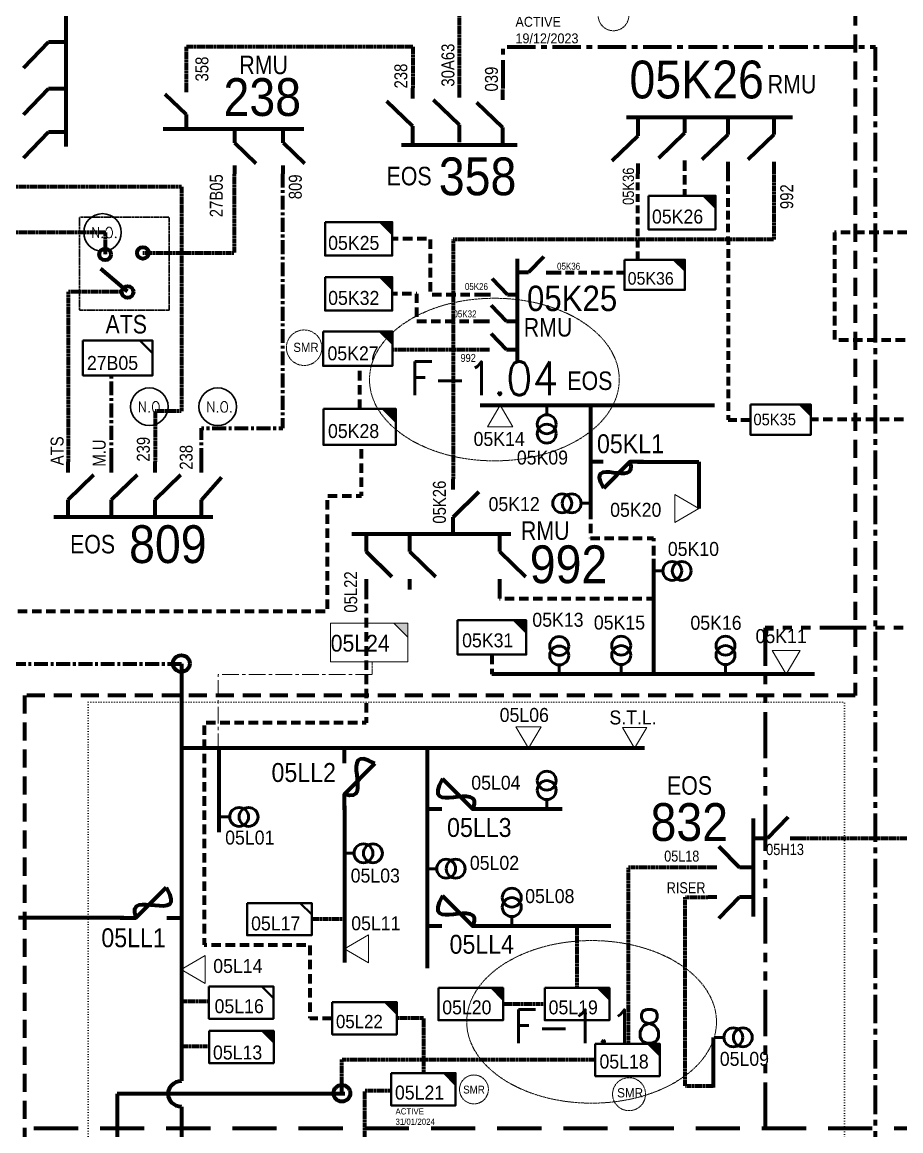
# Model space of a CAD drawing. Header units: metres. Extents: x 65984 to 144644, y -19036 to 23726.
# Drawn here: x 117915.4 to 118147.8, y 20460.5 to 20753.7 of the extents above; entities that cross this region are included whole.
import ezdxf
from ezdxf.enums import TextEntityAlignment as Align

# ---------------------------------------------------------------- set-up
doc = ezdxf.new("R2010")
doc.units = ezdxf.units.M
doc.header["$MEASUREMENT"] = 0
for name, pattern in [('( Center )', [2, 1.25, -0.25, 0.25, -0.25]), ('( Hidden )', [0.375, 0.25, -0.125]), ('( Phantom )', [2.5, 1.25, -0.25, 0.25, -0.25, 0.25, -0.25]), ('DGN Style 1', [0.6, 0, -0.6]), ('DGN Style 2', [0.023128, 0, -0.023128]), ('DGN Style 3', [0.013877, 0, -0.013877]), ('HIDDEN2', [2381.25, 1587.5, -793.75])]:
    doc.linetypes.add(name, pattern=pattern)
doc.layers.get('0').update_dxf_attribs({"color": 95, "lineweight": 40})
for name, color, linetype, lineweight in [('d_eos', 111, 'Continuous', 40), ('d_eos no', 121, 'Continuous', 40), ('d_fco', 5, 'Continuous', 40), ('d_fco text', 95, 'Continuous', 40), ('d_grid line', 7, 'DGN Style 1', 0), ('d_oh branch', 94, 'Continuous', 40), ('d_switch', 95, 'Continuous', 40), ('d_tf', 1, 'Continuous', 40), ('d_tf no', 6, 'Continuous', 40), ('d_tf_200', 1, 'Continuous', 40), ('d_ug cable', 95, 'Continuous', 40), ('d_ug main line', 95, 'Continuous', 40), ('d_unit sub', 7, 'Continuous', 40), ('FDR  1  05', 172, 'Continuous', 40), ('FDR  1  16', 234, 'Continuous', 40), ('fedr no', 95, 'Continuous', 40), ('Level 37', 7, 'Continuous', 0), ('O H MAIN FEEDER', 4, 'Continuous', 100), ('SW N O', 114, 'Continuous', 30)]:
    doc.layers.add(name, color=color, linetype=linetype, lineweight=lineweight)
doc.styles.add('NASKHF', font='naskhf.shx', dxfattribs={"height": 8})
doc.styles.add('Style-Arial', font='arial.ttf')
doc.styles.add('Style-ENGINEERING', font='ENGINEERING.shx')
doc.styles.add('Style-msdefault', font='msdefault.shx')
doc.styles.add('Style-STANDARD', font='STANDARD.shx')

# ---------------------------------------------------------------- blocks, each defined once
blk = doc.blocks.new('TF_8')
at = {"color": 0, "linetype": 'ByBlock', "lineweight": -2}
blk.add_line((6.3, 4.95), (9.9, 1.35), dxfattribs=at)
blk.add_3dface([(-10.1, 4.95), (9.9, 4.95), (9.9, -5.05), (-10.1, -5.05)], dxfattribs=at)
blk = doc.blocks.new('TFU_29')
at = {"layer": 'd_tf_200', "color": 111, "linetype": 'Continuous', "lineweight": 53}
blk.add_line((0, 10), (0, 0), dxfattribs=at)
at = {"layer": 'd_tf_200', "color": 111, "linetype": 'Continuous', "lineweight": 53, "extrusion": (0, 0, -1)}
for centre in [(0, 30), (0, 20)]:
    blk.add_circle(centre, 10, dxfattribs=at)
blk = doc.blocks.new('exist.us-1000kva')
at = {"color": 0, "linetype": 'ByBlock', "lineweight": -2, "flags": 128}
blk.add_lwpolyline([(39.99, 12.92), (32.8, 20), (40, 20)], close=True, dxfattribs=at)
at = {"color": 0, "linetype": 'ByBlock', "lineweight": -2, "extrusion": (0, 0, -1)}
blk.add_solid([(-39.99, 12.92), (-32.8, 20), (-40, 20)], dxfattribs=at)
at = {"color": 0, "linetype": 'ByBlock', "lineweight": -2, "xscale": 2, "yscale": 2}
blk.add_blockref('TF_8', (20.2, 10.1), dxfattribs=at)
blk = doc.blocks.new('*U721')
at = {"layer": 'd_fco', "color": 111, "linetype": 'Continuous', "lineweight": 100}
blk.add_line((-4.6, 4.21), (-10.13, 4.21), dxfattribs=at)
at = {"layer": 'd_fco', "color": 111, "linetype": 'Continuous', "lineweight": 100, "flags": 128}
blk.add_lwpolyline([(13.02, 4.21), (7.07, 4.21), (-4.4, -7.26)], dxfattribs=at)
at = {"layer": 'd_fco', "color": 111, "linetype": 'Continuous', "lineweight": 100}
blk.add_open_spline([(-4.4, -7.26), (-13, 7.69), (11.58, -7.67), (7.07, 4.21)], degree=3, dxfattribs=at)
blk = doc.blocks.new('TFU_30')
at = {"layer": 'd_tf_200', "color": 13, "linetype": 'Continuous', "lineweight": 53}
blk.add_line((0, 10), (0, 0), dxfattribs=at)
at = {"layer": 'd_tf_200', "color": 13, "linetype": 'Continuous', "lineweight": 53, "extrusion": (0, 0, -1)}
for centre in [(0, 30), (0, 20)]:
    blk.add_circle(centre, 10, dxfattribs=at)
blk = doc.blocks.new('*U727')
at = {"layer": 'd_eos', "color": 7, "linetype": 'Continuous', "lineweight": 211, "ltscale": 0.625574}
for p, q in [((-10.35, 4.55), (-10.35, 7.32)), ((1.98, 4.88), (1.98, 7.65)), ((13.45, 4.19), (13.45, 6.96)), ((-10.36, -2.74), (-17.22, 3.92)), ((1.98, -2.41), (-4.89, 4.25)), ((13.45, -3.1), (6.58, 3.56)), ((-10.36, -7.3), (-10.36, -2.74)), ((1.98, -6.97), (1.98, -2.41)), ((13.45, -7.66), (13.45, -3.1)), ((-13.36, -7.66), (17.24, -7.66))]:
    blk.add_line(p, q, dxfattribs=at)
blk = doc.blocks.new('*U892')
at = {"layer": 'SW N O', "color": 3}
blk.add_circle((0, 0.01), 16.84, dxfattribs=at)
at = {"layer": 'SW N O', "color": 3, "style": 'Style-STANDARD'}
blk.add_text('N.O.', height=9.6, dxfattribs=at).set_placement((1.68, -0.17), align=Align.MIDDLE_CENTER)
blk = doc.blocks.new('*U942')
at = {"layer": 'd_fco', "color": 13, "linetype": 'Continuous', "lineweight": 100}
blk.add_line((-4.6, 4.21), (-10.13, 4.21), dxfattribs=at)
at = {"layer": 'd_fco', "color": 13, "linetype": 'Continuous', "lineweight": 100, "flags": 128}
blk.add_lwpolyline([(13.02, 4.21), (7.07, 4.21), (-4.4, -7.26)], dxfattribs=at)
at = {"layer": 'd_fco', "color": 13, "linetype": 'Continuous', "lineweight": 100}
blk.add_open_spline([(-4.4, -7.26), (-13, 7.69), (11.58, -7.67), (7.07, 4.21)], degree=3, dxfattribs=at)
blk = doc.blocks.new('TFU_156')
at = {"layer": 'd_tf_200', "color": 180, "linetype": 'Continuous', "lineweight": 53}
blk.add_line((0, 10), (0, 0), dxfattribs=at)
at = {"layer": 'd_tf_200', "color": 180, "linetype": 'Continuous', "lineweight": 53, "extrusion": (0, 0, -1)}
for centre in [(0, 30), (0, 20)]:
    blk.add_circle(centre, 10, dxfattribs=at)
blk = doc.blocks.new('TRA1_136')
at = {"layer": 'd_tf', "color": 111, "linetype": 'Continuous', "lineweight": 0, "ltscale": 0.000265198, "flags": 128}
blk.add_lwpolyline([(10.06, -16.98), (0.06, 0.02), (-9.94, -16.98)], close=True, dxfattribs=at)
blk = doc.blocks.new('TRA1_135')
at = {"layer": 'd_tf', "color": 111, "linetype": 'Continuous', "lineweight": 0, "ltscale": 0.000265198, "xscale": 1.000046566207833, "yscale": 1.000046566207833, "zscale": 1.000046566207833, "rotation": 180}
blk.add_blockref('TRA1_136', (0, 0), dxfattribs=at)
blk = doc.blocks.new('TRA1_138')
at = {"layer": 'd_tf', "color": 111, "linetype": 'Continuous', "lineweight": 0, "ltscale": 0.00028337, "flags": 128}
blk.add_lwpolyline([(10, -16.98), (0, 0.02), (-10, -16.98)], close=True, dxfattribs=at)
blk = doc.blocks.new('TRA1_137')
at = {"layer": 'd_tf', "color": 111, "linetype": 'Continuous', "lineweight": 0, "ltscale": 0.00028337, "xscale": 1.000046566207833, "yscale": 1.000046566207833, "zscale": 1.000046566207833, "rotation": 180}
blk.add_blockref('TRA1_138', (0, 0), dxfattribs=at)
blk = doc.blocks.new('TRA1_140')
at = {"layer": 'd_tf', "color": 13, "linetype": 'Continuous', "lineweight": 0, "ltscale": 0.000283255, "extrusion": (0, 0, -1), "flags": 128}
blk.add_lwpolyline([(-10, -17.02), (0, -0.02), (10, -17.02)], close=True, dxfattribs=at)
blk = doc.blocks.new('TRA1_139')
at = {"layer": 'd_tf', "color": 13, "linetype": 'Continuous', "lineweight": 0, "ltscale": 0.000283255, "xscale": 1.000046566207834, "yscale": 1.000046566207834, "zscale": 1.000046566207834, "rotation": 180}
blk.add_blockref('TRA1_140', (0, 0), dxfattribs=at)
blk = doc.blocks.new('TRA1_144')
at = {"layer": 'd_tf', "color": 111, "linetype": 'Continuous', "lineweight": 0, "ltscale": 0.000259634, "flags": 128}
blk.add_lwpolyline([(10.06, -16.98), (0.06, 0.02), (-9.94, -16.98)], close=True, dxfattribs=at)
blk = doc.blocks.new('TRA1_143')
at = {"layer": 'd_tf', "color": 111, "linetype": 'Continuous', "lineweight": 0, "ltscale": 0.000259634, "xscale": 1.000046566207833, "yscale": 1.000046566207833, "zscale": 1.000046566207833, "rotation": 180}
blk.add_blockref('TRA1_144', (0, 0), dxfattribs=at)
blk = doc.blocks.new('TRA1_670')
at = {"layer": 'd_tf', "color": 13, "linetype": 'Continuous', "lineweight": 0, "ltscale": 0.000265198, "extrusion": (0, 0, -1), "flags": 128}
blk.add_lwpolyline([(-10.06, -16.98), (-0.06, 0.02), (9.94, -16.98)], close=True, dxfattribs=at)
blk = doc.blocks.new('TRA1_669')
at = {"layer": 'd_tf', "color": 13, "linetype": 'Continuous', "lineweight": 0, "ltscale": 0.000265198, "xscale": 1.000046566207833, "yscale": 1.000046566207833, "zscale": 1.000046566207833, "rotation": 180}
blk.add_blockref('TRA1_670', (0, 0), dxfattribs=at)

msp = doc.modelspace()

# ---------------------------------------------------------------- linework, layer by layer
at = {"layer": 'd_eos', "color": 7, "linetype": 'Continuous', "lineweight": 211, "ltscale": 0.625574}
for p, q in [((117926.96, 20768.61), (117926.96, 20720.79)), ((117922.41, 20748.38), (117915.75, 20741.52)), ((117926.96, 20748.38), (117922.41, 20748.38)), ((117922.41, 20736.05), (117915.75, 20729.19)), ((117926.96, 20736.05), (117922.41, 20736.05)), ((118075.23, 20728.57), (118119.09, 20728.57)), ((118078.23, 20728.2), (118078.23, 20723.65)), ((118090.56, 20728.98), (118090.56, 20724.42)), ((118102.03, 20728.57), (118102.03, 20724.01)), ((118114.2, 20728.57), (118114.2, 20724.01)), ((117922.41, 20724.58), (117915.75, 20717.72)), ((117926.96, 20724.58), (117922.41, 20724.58)), ((118078.23, 20723.65), (118071.37, 20716.99)), ((118090.56, 20724.42), (118083.7, 20717.76)), ((118102.03, 20724.01), (118095.17, 20717.35)), ((118114.2, 20724.01), (118107.34, 20717.35)), ((118078.23, 20716.35), (118078.23, 20713.58)), ((118090.56, 20717.13), (118090.56, 20714.36)), ((118102.03, 20716.71), (118102.03, 20713.95)), ((118114.2, 20716.71), (118114.2, 20713.95)), ((117927.56, 20634.62), (117927.56, 20637.38)), ((117939.06, 20634.62), (117939.06, 20637.38)), ((117950.56, 20634.62), (117950.56, 20637.38)), ((117962.86, 20634.62), (117962.86, 20637.38)), ((117927.56, 20627.32), (117934.42, 20633.98)), ((117939.06, 20627.32), (117945.92, 20633.98)), ((117950.56, 20627.32), (117957.42, 20633.98)), ((117962.86, 20627.32), (117968.12, 20633.4)), ((118029.36, 20630.09), (118029.36, 20632.86)), ((117927.56, 20622.76), (117927.56, 20627.32)), ((117939.06, 20622.76), (117939.06, 20627.32)), ((117950.56, 20622.76), (117950.56, 20627.32)), ((117962.86, 20622.76), (117962.86, 20627.32)), ((118029.36, 20622.8), (118036.22, 20629.46)), ((117965.86, 20622.77), (117923.79, 20622.76)), ((118029.36, 20618.24), (118029.36, 20622.8)), ((118044.66, 20618.24), (118002.59, 20618.24)), ((118006.36, 20618.24), (118006.36, 20613.69)), ((118017.86, 20618.24), (118017.86, 20613.69)), ((118041.66, 20618.24), (118041.66, 20613.69)), ((118006.36, 20613.69), (118013.22, 20607.03)), ((118017.86, 20613.69), (118024.72, 20607.03)), ((118041.66, 20613.69), (118048.52, 20607.03)), ((118006.36, 20606.39), (118006.36, 20603.62)), ((118017.86, 20606.39), (118017.86, 20603.62)), ((118041.66, 20606.39), (118041.66, 20603.62))]:
    msp.add_line(p, q, dxfattribs=at)
at = {"layer": 'd_eos', "color": 7, "linetype": 'Continuous', "lineweight": 211, "ltscale": 0.54966}
for p, q in [((117958.89, 20735.21), (117958.89, 20737.47)), ((117958.89, 20729.24), (117953.28, 20734.69)), ((117958.89, 20725.52), (117958.89, 20729.24)), ((117952.68, 20725.52), (117989.92, 20725.51)), ((117971.6, 20725.51), (117971.6, 20721.79)), ((117984.32, 20725.52), (117984.32, 20721.79)), ((117971.6, 20721.79), (117977.22, 20716.34)), ((117984.48, 20721.79), (117990.09, 20716.34)), ((117971.6, 20715.82), (117971.6, 20713.56)), ((117984.32, 20715.82), (117984.32, 20713.56)), ((118108.81, 20517.14), (118108.81, 20543.05)), ((118112.54, 20537.92), (118117.99, 20543.53)), ((118108.81, 20537.92), (118112.54, 20537.92)), ((118118.51, 20537.91), (118120.77, 20537.91)), ((118105.09, 20530.09), (118099.64, 20535.71)), ((118099.12, 20530.09), (118096.85, 20530.09)), ((118108.81, 20530.09), (118105.09, 20530.09)), ((118099.12, 20522.27), (118096.85, 20522.27)), ((118105.09, 20522.27), (118099.64, 20516.66)), ((118108.81, 20522.27), (118105.09, 20522.27))]:
    msp.add_line(p, q, dxfattribs=at)
at = {"layer": 'd_eos', "color": 7, "linetype": 'Continuous', "lineweight": 211, "ltscale": 0.466025}
for p, q in [((118049.31, 20687.53), (118053.42, 20691.76)), ((118046.34, 20691.06), (118046.34, 20663.98)), ((118043.79, 20681.59), (118039.67, 20685.83)), ((118046.49, 20687.53), (118049.31, 20687.53)), ((118054.01, 20687.46), (118055.72, 20687.46)), ((118039.28, 20681.59), (118037.57, 20681.59)), ((118046.6, 20681.59), (118043.79, 20681.59)), ((118043.53, 20674.51), (118039.42, 20678.74)), ((118039.03, 20674.51), (118037.32, 20674.51)), ((118046.34, 20674.51), (118043.53, 20674.51)), ((118043.53, 20667), (118039.42, 20671.23)), ((118039.03, 20666.99), (118037.32, 20666.99)), ((118046.34, 20666.99), (118043.53, 20666.99))]:
    msp.add_line(p, q, dxfattribs=at)
at = {"layer": 'd_grid line', "color": 7, "linetype": 'DGN Style 1', "lineweight": 0, "flags": 128}
msp.add_lwpolyline([(117932.86, 20573.81), (118132.86, 20573.81), (118132.86, 20283.81), (117932.86, 20283.81)], close=True, dxfattribs=at)
at = {"layer": 'd_oh branch', "color": 13, "linetype": 'Continuous', "lineweight": 100}
for p, q in [((118036.53, 20652.36), (118098.48, 20652.36)), ((118065.74, 20652.36), (118065.74, 20624.77)), ((118078.16, 20637.41), (118094.35, 20637.41)), ((118094.35, 20637.41), (118094.35, 20625.06)), ((118082.38, 20611.75), (118082.38, 20581.27)), ((118124.92, 20581.27), (118039.66, 20581.27))]:
    msp.add_line(p, q, dxfattribs=at)
at = {"layer": 'd_oh branch', "color": 111, "linetype": 'Continuous', "lineweight": 100}
for p, q in [((118079.98, 20561.66), (117957.52, 20561.66)), ((117967.4, 20561.66), (117967.4, 20539.49)), ((118022.56, 20561.66), (118022.56, 20503.47)), ((118000.68, 20546.46), (118000.68, 20505.02)), ((118058.19, 20545.53), (118037.77, 20545.53)), ((117942.29, 20516.84), (117914.42, 20516.84)), ((118071.05, 20514.58), (118037.87, 20514.58))]:
    msp.add_line(p, q, dxfattribs=at)
at = {"layer": 'd_oh branch', "color": 180, "linetype": 'Continuous', "lineweight": 100}
msp.add_line((118098.17, 20485.2), (118098.17, 20471.91), dxfattribs=at)
at = {"layer": 'd_ug cable', "color": 13, "linetype": '( Hidden )', "lineweight": 158, "ltscale": 8.1}
msp.add_line((118078.23, 20691.03), (118078.23, 20713.57), dxfattribs=at)
at = {"layer": 'd_ug cable', "color": 13, "linetype": '( Hidden )', "lineweight": 158, "ltscale": 10}
msp.add_line((118090.56, 20713.25), (118090.56, 20707.76), dxfattribs=at)
at = {"layer": 'd_ug cable', "color": 13, "linetype": '( Hidden )', "lineweight": 158, "ltscale": 9}
for p, q in [((118102.06, 20713.89), (118102.12, 20648.53)), ((118055.75, 20687.48), (118074.53, 20687.48)), ((118102.12, 20648.53), (118108.01, 20648.53))]:
    msp.add_line(p, q, dxfattribs=at)
at = {"layer": 'd_ug cable', "color": 154, "linetype": 'Continuous', "lineweight": 100}
msp.add_line((117943.31, 20682.49), (117936.27, 20688.44), dxfattribs=at)
at = {"layer": 'd_ug cable', "color": 13, "linetype": 'DGN Style 3', "lineweight": 100}
msp.add_line((118037.32, 20666.99), (118013.33, 20666.99), dxfattribs=at)
at = {"layer": 'd_ug cable', "color": 111, "linetype": 'DGN Style 3', "lineweight": 13}
msp.add_line((118007.98, 20581.29), (118007.98, 20584.48), dxfattribs=at)
at = {"layer": 'd_ug cable', "color": 111, "linetype": 'DGN Style 3', "lineweight": 100}
for p, q in [((117991.99, 20516.55), (118000.68, 20516.55)), ((118062.18, 20498.28), (118062.18, 20514.58)), ((117964.81, 20494.72), (117957.52, 20494.72)), ((118053.64, 20494.01), (118042.58, 20494.01)), ((117964.87, 20482.8), (117957.52, 20482.8))]:
    msp.add_line(p, q, dxfattribs=at)
at = {"layer": 'd_ug cable', "color": 21, "linetype": 'HIDDEN2', "lineweight": 140, "ltscale": 0.003}
msp.add_lwpolyline([(118354.86, 20938.91), (118338.76, 20938.91), (118338.76, 20914.71), (118135.7, 20914.71), (118135.7, 20575.59), (117916.06, 20575.59), (117916.06, 20450.7), (117851.66, 20450.7), (117851.66, 20319.58)], dxfattribs=at)
at = {"layer": 'd_ug cable', "color": 194, "linetype": 'DGN Style 3', "lineweight": 100, "flags": 128}
msp.add_lwpolyline([(118031.09, 20736.57), (118031.09, 20766.63), (118021.75, 20766.63)], dxfattribs=at)
at = {"layer": 'd_ug cable', "color": 191, "linetype": 'DGN Style 3', "lineweight": 100, "flags": 128}
for points in [[(117958.89, 20737.47), (117958.89, 20747.29), (118018.76, 20747.29), (118018.76, 20736.24)], [(117947.34, 20692.67), (117971.6, 20692.67), (117971.6, 20713.56)]]:
    msp.add_lwpolyline(points, dxfattribs=at)
at = {"layer": 'd_ug cable', "color": 13, "linetype": 'DGN Style 3', "lineweight": 100, "flags": 128}
for points in [[(118114.2, 20713.95), (118114.2, 20696.25), (118029.36, 20696.25), (118029.36, 20632.86)], [(118021.64, 20475.75), (118021.64, 20490.27), (118014.48, 20490.27)], [(118012.99, 20471.04), (118005.91, 20471.04), (118005.91, 20404.43), (118037.14, 20404.43)]]:
    msp.add_lwpolyline(points, dxfattribs=at)
at = {"layer": 'd_ug cable', "color": 154, "linetype": 'DGN Style 3', "lineweight": 100, "flags": 128}
for points in [[(117904.42, 20710.21), (117957.54, 20710.21), (117957.54, 20650.77), (117950.56, 20650.77), (117950.56, 20637.38)], [(117904.4, 20698.12), (117937.35, 20698.12), (117937.35, 20692.26), (117937.35, 20692.26)], [(117941.76, 20682.33), (117927.56, 20682.33), (117927.56, 20637.38)]]:
    msp.add_lwpolyline(points, dxfattribs=at)
at = {"layer": 'd_ug cable', "color": 13, "linetype": '( Hidden )', "lineweight": 158, "ltscale": 10, "flags": 128}
for points in [[(118149.42, 20698.02), (118130.2, 20698.02), (118130.2, 20669.7), (118154.19, 20669.7)], [(118037.57, 20681.59), (118023.43, 20681.59), (118023.43, 20696.4), (118013.31, 20696.4)], [(118037.32, 20674.51), (118019.79, 20674.51), (118019.79, 20681.85), (118013.31, 20681.85)], [(118004.72, 20651.44), (118004.72, 20662.7)], [(118206.51, 20663.5), (118213.16, 20663.5), (118213.16, 20648.57), (118123.99, 20648.57), (118123.99, 20648.57)], [(117880.53, 20597.91), (117996.17, 20597.91), (117996.17, 20628.43), (118005.18, 20628.43), (118005.18, 20641.89)], [(118065.74, 20624.77), (118065.74, 20617.19), (118082.38, 20617.19), (118082.38, 20611.75)], [(118006.36, 20603.62), (118006.36, 20568.41), (117963.52, 20568.41), (117963.52, 20509.67), (117991.52, 20509.67), (117991.52, 20490.27), (117997.41, 20490.27)], [(118041.66, 20603.62), (118041.66, 20601.27), (118082.38, 20601.27)], [(118039.66, 20586.44), (118039.66, 20581.27)]]:
    msp.add_lwpolyline(points, dxfattribs=at)
at = {"layer": 'd_ug cable', "color": 180, "linetype": 'DGN Style 3', "lineweight": 100, "flags": 128}
for points in [[(118120.77, 20537.91), (118224.59, 20537.91), (118224.59, 20493.73)], [(118096.85, 20530.09), (118075.7, 20530.09), (118075.7, 20483.51)], [(118098.17, 20472.28), (118090.71, 20472.28), (118090.71, 20522.27), (118096.85, 20522.27)], [(117999.98, 20470.41), (117999.98, 20479.35), (118066.96, 20479.35)]]:
    msp.add_lwpolyline(points, dxfattribs=at)
at = {"layer": 'd_ug cable', "color": 2, "linetype": 'DGN Style 3', "lineweight": 13}
for centre, radius in [((118071.8, 20755.48), 4.06), ((117989.99, 20667.59), 4.7), ((118034.9, 20471.43), 3.82), ((118075.91, 20470.18), 4.36)]:
    msp.add_circle(centre, radius, dxfattribs=at)
at = {"layer": 'd_ug main line', "color": 34, "linetype": 'HIDDEN2', "lineweight": 140, "ltscale": 0.00735}
msp.add_lwpolyline([(117180.9, 20832.41), (117211.51, 20832.41), (117211.51, 20879.38), (117686.25, 20879.38), (117686.25, 20517.55), (117686.31, 20461.65), (117726.01, 20461.16), (118587.92, 20461.16)], dxfattribs=at)
at = {"layer": 'd_ug main line', "color": 191, "linetype": '( Center )', "lineweight": 140, "ltscale": 2.94, "flags": 128}
msp.add_lwpolyline([(117962.86, 20637.38), (117962.86, 20646.33), (117984.32, 20646.33), (117984.32, 20713.56)], dxfattribs=at)
at = {"layer": 'd_ug main line', "color": 3, "linetype": 'DGN Style 2', "lineweight": 30, "flags": 128}
msp.add_lwpolyline([(117954.28, 20677.48), (117930.59, 20677.48), (117930.59, 20702.08), (117954.28, 20702.08)], close=True, dxfattribs=at)
at = {"layer": 'd_ug main line', "color": 154, "linetype": '( Center )', "lineweight": 140, "ltscale": 2.94, "flags": 128}
msp.add_lwpolyline([(117939.06, 20637.38), (117939.06, 20660.28)], dxfattribs=at)
at = {"layer": 'd_ug main line', "color": 111, "linetype": '( Center )', "lineweight": 140, "ltscale": 2.94, "flags": 128}
msp.add_lwpolyline([(117957.52, 20583.91), (117900.19, 20583.91), (117900.19, 20607.77)], dxfattribs=at)
at = {"layer": 'd_ug main line', "color": 253, "linetype": '( Phantom )', "lineweight": 158, "ltscale": 9.8, "flags": 128}
msp.add_lwpolyline([(118202.06, 20603.56), (118202.06, 20593.52), (118111.87, 20593.52), (118111.87, 20317.26)], dxfattribs=at)
at = {"layer": 'd_ug main line', "color": 111, "linetype": '( Center )', "lineweight": 13, "ltscale": 3.521826, "flags": 128}
msp.add_lwpolyline([(118007.94, 20581.19), (117967.22, 20581.19), (117967.22, 20561.92)], dxfattribs=at)
at = {"layer": 'FDR  1  16', "color": 191, "linetype": '( Center )', "lineweight": 140, "ltscale": 6, "flags": 128}
msp.add_lwpolyline([(118027.35, 20314.63), (118141.05, 20314.63), (118141.05, 20747.05), (118042.56, 20747.05), (118042.56, 20735.87)], dxfattribs=at)
at = {"layer": 'fedr no', "color": 82, "linetype": 'DGN Style 3', "lineweight": 13, "true_color": 0x1dc70e}
for centre in [(118040.3, 20659.17), (118066.01, 20489.3)]:
    msp.add_ellipse(centre, major_axis=(33.02, 0), ratio=0.651175, dxfattribs=at)
at = {"layer": 'O H MAIN FEEDER', "color": 111, "lineweight": 211, "ltscale": 0.488306}
for p, q in [((117957.52, 20583.97), (117957.52, 20473.69)), ((117957.52, 20466.83), (117957.52, 20445.9))]:
    msp.add_line(p, q, dxfattribs=at)
at = {"layer": 'O H MAIN FEEDER', "color": 180, "lineweight": 211, "ltscale": 0.488306}
for p, q in [((118000.79, 20470.26), (117940.59, 20470.26)), ((117940.59, 20470.26), (117940.59, 20445.87))]:
    msp.add_line(p, q, dxfattribs=at)
at = {"layer": 'O H MAIN FEEDER', "color": 154, "lineweight": 211, "ltscale": 0.341814}
for centre in [(117937.35, 20692.26), (117943.31, 20682.33)]:
    msp.add_circle(centre, 1.54, dxfattribs=at)
at = {"layer": 'O H MAIN FEEDER', "color": 191, "lineweight": 211, "ltscale": 0.341814}
msp.add_circle((117947.34, 20692.67), 1.54, dxfattribs=at)
at = {"layer": 'O H MAIN FEEDER', "color": 111, "lineweight": 211, "ltscale": 0.488306}
msp.add_circle((117957.52, 20584.06), 2.21, dxfattribs=at)
at = {"layer": 'O H MAIN FEEDER', "color": 180, "lineweight": 211, "ltscale": 0.488306}
msp.add_circle((117999.98, 20470.41), 2.21, dxfattribs=at)
at = {"layer": 'O H MAIN FEEDER', "color": 111, "lineweight": 211, "ltscale": 0.488306, "extrusion": (0, 0, -1)}
msp.add_arc((-117957.52, 20470.26), 3.43, 270, 90, dxfattribs=at)

# ---------------------------------------------------------------- block references
at = {"layer": 'd_eos', "color": 7, "linetype": 'Continuous', "lineweight": 211, "ltscale": 0.625574}
msp.add_blockref('*U727', (118029.11, 20728.92), dxfattribs=at)
at = {"layer": 'd_fco', "color": 13, "linetype": 'Continuous', "lineweight": 100, "xscale": 0.6046848044643769, "yscale": 0.6046848044643769, "zscale": 0.6046848044643769, "rotation": 6.000816128610841e-10}
msp.add_blockref('*U942', (118071.86, 20634.86), dxfattribs=at)
at = {"layer": 'd_fco', "color": 111, "linetype": 'Continuous', "lineweight": 100, "extrusion": (0, 0, -1), "xscale": 0.7, "yscale": 0.7, "zscale": 0.7}
for p, rotation in [((-118003.63, 20554.51), 270.0000000006001), ((-118029.66, 20548.48), 180.0000000006001), ((-118029.66, 20517.53), 180.0000000006001)]:
    msp.add_blockref('*U721', p, dxfattribs=dict(at, rotation=rotation))
at = {"layer": 'd_fco', "color": 111, "linetype": 'Continuous', "lineweight": 100, "xscale": 0.7, "yscale": 0.7, "zscale": 0.7, "rotation": 180.0000000006001}
msp.add_blockref('*U721', (117950.43, 20519.79), dxfattribs=at)
at = {"layer": 'd_tf', "color": 13, "linetype": 'Continuous', "lineweight": 0, "ltscale": 0.000265198, "extrusion": (0, 0, -1), "xscale": 0.3344092081259484, "yscale": 0.3344092081259484, "zscale": 0.3344092081259484, "rotation": 180}
msp.add_blockref('TRA1_669', (-118041.86, 20652.35), dxfattribs=at)
at = {"layer": 'd_tf', "color": 13, "linetype": 'Continuous', "lineweight": 0, "ltscale": 0.000283255, "extrusion": (0, 0, -1)}
for p, xscale, yscale, zscale, rotation in [((-118094.35, 20625.06), 0.37, 0.37, 0.37, 269.9999999999999), ((-118117.46, 20581.26), 0.3699999999999999, 0.3699999999999999, 0.3699999999999999, 359.9999999999999)]:
    msp.add_blockref('TRA1_139', p, dxfattribs=dict(at, xscale=xscale, yscale=yscale, zscale=zscale, rotation=rotation))
at = {"layer": 'd_tf', "color": 111, "linetype": 'Continuous', "lineweight": 0, "ltscale": 0.000265198, "xscale": 0.3344092081259484, "yscale": 0.3344092081259484, "zscale": 0.3344092081259484, "rotation": 359.9999999999999}
msp.add_blockref('TRA1_135', (118049.31, 20561.67), dxfattribs=at)
at = {"layer": 'd_tf', "color": 111, "linetype": 'Continuous', "lineweight": 0, "ltscale": 0.000259634, "xscale": 0.3235113981834109, "yscale": 0.3235113981834109, "zscale": 0.3235113981834109, "rotation": 359.9999999999999}
msp.add_blockref('TRA1_143', (118077.39, 20561.67), dxfattribs=at)
at = {"layer": 'd_tf', "color": 111, "linetype": 'Continuous', "lineweight": 0, "ltscale": 0.00028337, "xscale": 0.37, "yscale": 0.37, "zscale": 0.37, "rotation": 269.9999999999999}
for p in [(118000.69, 20508.62), (117957.52, 20503.12)]:
    msp.add_blockref('TRA1_137', p, dxfattribs=at)
at = {"layer": 'd_tf_200', "color": 13, "linetype": 'Continuous', "lineweight": 53, "extrusion": (0, 0, -1), "xscale": 0.25, "yscale": 0.25, "zscale": 0.25}
for p, rotation in [((-118054.14, 20652.36), 179.9999999999999), ((-118082.34, 20608.56), 89.9999999999999), ((-118057.45, 20581.2), 359.9999999999999), ((-118073.85, 20581.3), 359.9999999999999), ((-118101.42, 20581.3), 359.9999999999999)]:
    msp.add_blockref('TFU_30', p, dxfattribs=dict(at, rotation=rotation))
at = {"layer": 'd_tf_200', "color": 13, "linetype": 'Continuous', "lineweight": 53, "xscale": 0.25, "yscale": 0.25, "zscale": 0.25, "rotation": 89.9999999999999}
msp.add_blockref('TFU_30', (118065.74, 20626.44), dxfattribs=at)
at = {"layer": 'd_tf_200', "color": 111, "linetype": 'Continuous', "lineweight": 53, "xscale": 0.25, "yscale": 0.25, "zscale": 0.25}
for p, rotation in [((118054.14, 20545.6), 359.9999999999999), ((117967.8, 20543.5), 269.9999999999999), ((118000.68, 20533.88), 269.9999999999999), ((118022.56, 20529.81), 269.9999999999999), ((118044.9, 20514.66), 359.9999999999999)]:
    msp.add_blockref('TFU_29', p, dxfattribs=dict(at, rotation=rotation))
at = {"layer": 'd_tf_200', "color": 180, "linetype": 'Continuous', "lineweight": 53, "extrusion": (0, 0, -1), "xscale": 0.25, "yscale": 0.25, "zscale": 0.25, "rotation": 89.99999999999987}
msp.add_blockref('TFU_156', (-118098.49, 20485.2), dxfattribs=at)
at = {"layer": 'd_unit sub', "color": 13, "linetype": 'Continuous', "lineweight": 40, "rotation": 359.9999999999999}
for p, xscale, yscale, zscale in [((118081.03, 20698.89), 0.4437968931537534, 0.4437968931537534, 0.4267622666565712), ((117995.55, 20691.96), 0.4437968931537534, 0.4437968931537534, 0.4267622666565712), ((118074.69, 20682.87), 0.399417203838378, 0.399417203838378, 0.3840860399909141), ((117995.55, 20677.41), 0.4437968931537534, 0.4437968931537534, 0.4267622666565712), ((117995.09, 20641.89), 0.4783162973964868, 0.4783162973964868, 0.4267622666565712), ((118108.01, 20644.58), 0.399417203838378, 0.399417203838378, 0.3840860399909141), ((118030.58, 20586.44), 0.4538173953372006, 0.4538173953372006, 0.4267622666565712)]:
    msp.add_blockref('exist.us-1000kva', p, dxfattribs=dict(at, xscale=xscale, yscale=yscale, zscale=zscale))
at = {"layer": 'd_unit sub', "color": 2, "linetype": 'Continuous', "lineweight": 40, "xscale": 0.4576394798796983, "yscale": 0.4576394798796983, "zscale": 0.4267622666565712, "rotation": 359.9999999999999}
msp.add_blockref('exist.us-1000kva', (117995.02, 20662.76), dxfattribs=at)
at = {"layer": 'd_unit sub', "color": 154, "linetype": 'Continuous', "lineweight": 40, "xscale": 0.9206527921071472, "yscale": 0.9206527921071472, "zscale": 0.4267622666565712, "rotation": 359.9999999999999}
msp.add_blockref('TF_8', (117940.78, 20664.93), dxfattribs=at)
at = {"layer": 'd_unit sub', "color": 111, "linetype": 'Continuous', "lineweight": 40, "xscale": 0.8535245333131425, "yscale": 0.8535245333131425, "zscale": 0.4267622666565712, "rotation": 359.9999999999999}
for p in [(117983.54, 20516.51), (117973.43, 20494.43)]:
    msp.add_blockref('TF_8', p, dxfattribs=at)
at = {"layer": 'FDR  1  05', "color": 111, "linetype": 'Continuous', "lineweight": 13, "xscale": 0.5112185192279068, "yscale": 0.5112185192279068, "zscale": 0.5112185192279068, "rotation": 359.9999999999999}
msp.add_blockref('exist.us-1000kva', (117996.96, 20584.48), dxfattribs=at)
at = {"layer": 'FDR  1  05', "color": 111, "linetype": 'Continuous', "lineweight": 40, "xscale": 0.4267622666565712, "yscale": 0.4267622666565712, "zscale": 0.4267622666565712, "rotation": 359.9999999999999}
for p in [(118025.51, 20489.74), (118053.64, 20489.74), (117964.87, 20478.38)]:
    msp.add_blockref('exist.us-1000kva', p, dxfattribs=at)
at = {"layer": 'FDR  1  05', "color": 13, "linetype": 'Continuous', "lineweight": 40, "xscale": 0.4267622666565712, "yscale": 0.4267622666565712, "zscale": 0.4267622666565712, "rotation": 359.9999999999999}
msp.add_blockref('exist.us-1000kva', (117997.41, 20486), dxfattribs=at)
at = {"layer": 'FDR  1  05', "color": 180, "linetype": 'Continuous', "lineweight": 40, "xscale": 0.4267622666565712, "yscale": 0.4267622666565712, "zscale": 0.4267622666565712, "rotation": 359.9999999999999}
msp.add_blockref('exist.us-1000kva', (118066.96, 20474.98), dxfattribs=at)
at = {"layer": 'FDR  1  05', "color": 131, "linetype": 'Continuous', "lineweight": 40, "xscale": 0.4267622666565712, "yscale": 0.4267622666565712, "zscale": 0.4267622666565712, "rotation": 359.9999999999999}
msp.add_blockref('exist.us-1000kva', (118012.99, 20467.21), dxfattribs=at)
at = {"layer": 'SW N O', "color": 3, "xscale": 0.2950694635422144, "yscale": 0.2950694635422144, "zscale": 0.2950694635422144}
for p in [(117936.68, 20698.08), (117949.05, 20651.99), (117967.14, 20651.99)]:
    msp.add_blockref('*U892', p, dxfattribs=at)

# ---------------------------------------------------------------- texts
at = {"layer": 'd_eos no', "color": 7, "linetype": 'Continuous', "lineweight": 140, "style": 'Style-Arial', "width": 0.88}
for s, height, p in [('05K26', 10, (118076.02, 20743.52)), ('238', 10, (117968.67, 20738.88)), ('358', 10, (118025.6, 20717.91)), ('05K25', 6.718, (118048.91, 20684)), ('809', 10, (117943.7, 20620.64)), ('992', 10, (118049.65, 20615.32)), ('832', 10, (118081.58, 20547.15))]:
    msp.add_text(s, height=height, dxfattribs=at).set_placement(p, align=Align.TOP_LEFT)
at = {"layer": 'd_fco text', "color": 111, "linetype": 'Continuous', "lineweight": 80, "style": 'Style-msdefault', "width": 0.916667}
for s, p in [('05LL2', (117998.4, 20552.75)), ('05LL3', (118044.83, 20538.21)), ('05LL4', (118045.48, 20507.32))]:
    msp.add_text(s, height=4.998, dxfattribs=at).set_placement(p, align=Align.RIGHT)
msp.add_text('05LL1', height=4.998, dxfattribs=at).set_placement((117936.37, 20514.04), align=Align.TOP_LEFT)
at = {"layer": 'd_fco text', "color": 13, "linetype": 'Continuous', "lineweight": 80, "insert": (118067.43, 20639.62), "char_height": 4.998, "attachment_point": 7, "style": 'NASKHF'}
msp.add_mtext('\\Fmsdefault;\\H1x;\\W0.916667;05KL1\\P', dxfattribs=at)
at = {"layer": 'd_switch', "color": 253, "linetype": 'Continuous', "lineweight": 30, "style": 'Style-ENGINEERING', "width": 0.857143}
msp.add_text('30A63', height=3.43, rotation=90, dxfattribs=at).set_placement((118026.3, 20736.64), align=Align.TOP_LEFT)
at = {"layer": 'd_switch', "color": 191, "linetype": 'Continuous', "lineweight": 30, "style": 'Style-ENGINEERING', "width": 0.857143}
for s, height, p in [('358', 3.43, (117961.24, 20738.01)), ('238', 3.43, (118013.84, 20736.16)), ('039', 3.43, (118037.81, 20735.36)), ('05K36', 2.982, (118074.23, 20705.35)), ('27B05', 3.43, (117965.05, 20702.1)), ('809', 3.43, (117985.93, 20706.86)), ('992', 3.43, (118115.89, 20704.26)), ('05K26', 3.43, (118024.04, 20621.06)), ('05L22', 3.43, (118000.58, 20597.52))]:
    msp.add_text(s, height=height, rotation=90, dxfattribs=at).set_placement(p, align=Align.TOP_LEFT)
for s, p in [('05K36', (118062.98, 20690.06)), ('05K26', (118038.6, 20684.69))]:
    msp.add_text(s, height=1.841, dxfattribs=at).set_placement(p, align=Align.TOP_RIGHT)
msp.add_text('992', height=2.118, dxfattribs=at).set_placement((118031.34, 20665.95), align=Align.TOP_LEFT)
at = {"layer": 'd_switch', "color": 154, "linetype": 'Continuous', "lineweight": 30, "style": 'Style-ENGINEERING', "width": 0.857143}
for s, p in [('ATS', (117922.95, 20636.49)), ('M.U', (117934.08, 20636.14))]:
    msp.add_text(s, height=3.43, rotation=90, dxfattribs=at).set_placement(p, align=Align.TOP_LEFT)
at = {"layer": 'd_switch', "color": 2, "linetype": 'Continuous', "lineweight": 30, "style": 'Style-ENGINEERING', "width": 0.857143}
msp.add_text('239', height=3.43, rotation=90.0004, dxfattribs=at).set_placement((117945.75, 20644.02), align=Align.TOP_RIGHT)
msp.add_text('238', height=3.43, rotation=90, dxfattribs=at).set_placement((117957.08, 20635.33), align=Align.TOP_LEFT)
at = {"layer": 'd_switch', "color": 111, "linetype": 'Continuous', "lineweight": 30, "style": 'Style-ENGINEERING', "width": 0.857143}
for s, height, p in [('05H13', 2.968, (118112.14, 20536.39)), ('05L18', 2.911, (118085.21, 20534.59)), ('RISER', 2.929, (118085.86, 20526.24))]:
    msp.add_text(s, height=height, dxfattribs=at).set_placement(p, align=Align.TOP_LEFT)
at = {"layer": 'd_switch', "color": 191, "linetype": 'Continuous', "lineweight": 30, "insert": (118029.47, 20677.45), "char_height": 1.8409, "attachment_point": 1, "style": 'NASKHF'}
msp.add_mtext('\\FENGINEERING;\\H1x;\\W0.857143;05K32\\P', dxfattribs=at)
at = {"layer": 'd_tf no', "color": 13, "linetype": 'Continuous', "lineweight": 40, "style": 'Style-msdefault', "width": 0.945946}
for s, height, p in [('05K26', 3.7, (118081.98, 20704.13)), ('05K25', 3.7, (117996.34, 20697.16)), ('05K36', 3.33, (118075.55, 20687.59)), ('05K32', 3.7, (117996.34, 20682.61)), ('05K28', 3.7, (117996.3, 20647.41)), ('05K35', 3.074, (118108.81, 20650.15)), ('05K14', 3.7, (118034.8, 20645.31)), ('05K12', 3.7, (118038.76, 20628.09)), ('05K20', 3.7, (118070.92, 20626.57)), ('05K10', 3.7, (118086.17, 20616.22)), ('05K13', 3.7, (118050.34, 20597.49)), ('05K15', 3.7, (118066.61, 20596.75)), ('05K16', 3.7, (118092.14, 20596.69)), ('05K31', 3.7, (118031.77, 20592.05)), ('05K11', 3.7, (118109.37, 20593.17)), ('05L22', 3.517, (117998.41, 20491.15))]:
    msp.add_text(s, height=height, dxfattribs=at).set_placement(p, align=Align.TOP_LEFT)
at = {"layer": 'd_tf no', "color": 2, "linetype": 'Continuous', "lineweight": 40, "style": 'Style-msdefault', "width": 0.945946}
msp.add_text('05K27', height=3.7, dxfattribs=at).set_placement((117996.16, 20667.96), align=Align.TOP_LEFT)
at = {"layer": 'd_tf no', "color": 154, "linetype": 'Continuous', "lineweight": 40, "style": 'Style-msdefault', "width": 0.945946}
msp.add_text('27B05', height=3.7, dxfattribs=at).set_placement((117932.55, 20665.41), align=Align.TOP_LEFT)
at = {"layer": 'd_tf no', "color": 13, "linetype": 'Continuous', "lineweight": 40, "style": 'Style-msdefault', "width": 0.945946}
msp.add_text('05K09', height=3.7, dxfattribs=at).set_placement((118046.24, 20636.69))
at = {"layer": 'd_tf no', "color": 111, "linetype": 'Continuous', "lineweight": 13, "style": 'Style-msdefault', "width": 0.945946}
msp.add_text('05L24', height=4.432, dxfattribs=at).set_placement((117997.02, 20591.66), align=Align.TOP_LEFT)
at = {"layer": 'd_tf no', "color": 111, "linetype": 'Continuous', "lineweight": 40, "style": 'Style-msdefault', "width": 0.945946}
for s, p in [('05L06', (118041.7, 20572.32)), ('S.T.L.', (118070.72, 20571.65)), ('05L04', (118034.19, 20554.4)), ('05L01', (117969.11, 20539.89)), ('05L02', (118033.82, 20533.2)), ('05L03', (118002.3, 20529.84)), ('05L08', (118048.45, 20524.41)), ('05L17', (117975.97, 20517.19)), ('05L11', (118002.45, 20517.22)), ('05L14', (117965.96, 20505.93)), ('05L16', (117966.31, 20495.3)), ('05L20', (118026.51, 20494.99)), ('05L19', (118054.64, 20494.99)), ('05L13', (117965.88, 20483.05))]:
    msp.add_text(s, height=3.7, dxfattribs=at).set_placement(p, align=Align.TOP_LEFT)
at = {"layer": 'd_tf no', "color": 180, "linetype": 'Continuous', "lineweight": 40, "style": 'Style-msdefault', "width": 0.945946}
for s, p in [('05L18', (118068.09, 20480.66)), ('05L09', (118099.91, 20481.37))]:
    msp.add_text(s, height=3.7, dxfattribs=at).set_placement(p, align=Align.TOP_LEFT)
at = {"layer": 'd_tf no', "color": 131, "linetype": 'Continuous', "lineweight": 40, "style": 'Style-msdefault', "width": 0.945946}
msp.add_text('05L21', height=3.7, dxfattribs=at).set_placement((118014, 20472.45), align=Align.TOP_LEFT)
at = {"layer": 'd_tf no', "color": 1, "linetype": 'Continuous', "lineweight": 40, "style": 'Style-msdefault', "width": 0.945946}
msp.add_text('SMR', height=2.444, dxfattribs=at).set_placement((118072.76, 20471.77), align=Align.TOP_LEFT)
at = {"layer": 'd_tf no', "color": 121, "linetype": 'Continuous', "lineweight": 40, "insert": (118045.87, 20755.1), "char_height": 2.6324, "attachment_point": 1, "style": 'NASKHF'}
msp.add_mtext('\\Fmsdefault;\\H1x;\\W0.945946;ACTIVE\\P19/12/2023', dxfattribs=at)
at = {"layer": 'd_tf no', "color": 1, "lineweight": 13, "attachment_point": 1, "style": 'NASKHF'}
for insert, char_height in [((117987.13, 20668.9), 2.435), ((118032.05, 20472.43), 2.0791)]:
    msp.add_mtext('\\Fmsdefault;\\H1x;\\W0.925;SMR\\P', dxfattribs=dict(at, insert=insert, char_height=char_height))
at = {"layer": 'd_tf no', "color": 131, "linetype": 'Continuous', "lineweight": 40, "insert": (118014.15, 20466.46), "char_height": 1.6462, "attachment_point": 1, "style": 'NASKHF'}
msp.add_mtext('\\Fmsdefault;\\H1x;\\W0.945946;ACTIVE\\P31/01/2024', dxfattribs=at)
at = {"layer": 'fedr no', "color": 6, "linetype": 'Continuous', "lineweight": 40, "char_height": 8.852, "attachment_point": 5, "style": 'Style-STANDARD'}
for s, insert in [('F-1.04', (118037.57, 20659.49)), ('F-1.18', (118065, 20488.11))]:
    msp.add_mtext(s, dxfattribs=dict(at, insert=insert))
at = {"layer": 'Level 37', "color": 7, "linetype": 'Continuous', "lineweight": 100, "style": 'Style-msdefault', "width": 0.86}
for s, p in [('RMU', (117985.7, 20744.84)), ('RMU', (118125.42, 20739.76)), ('EOS', (118023.7, 20715.44)), ('ATS', (117948.43, 20676.26)), ('RMU', (118060.9, 20675.44)), ('EOS', (118071.5, 20661.31)), ('RMU', (118060.16, 20621.67)), ('EOS', (117940, 20618.09)), ('EOS', (118097.86, 20554.27))]:
    msp.add_text(s, height=4.9, rotation=0.0004, dxfattribs=at).set_placement(p, align=Align.TOP_RIGHT)

doc.saveas('drawing.dxf')
